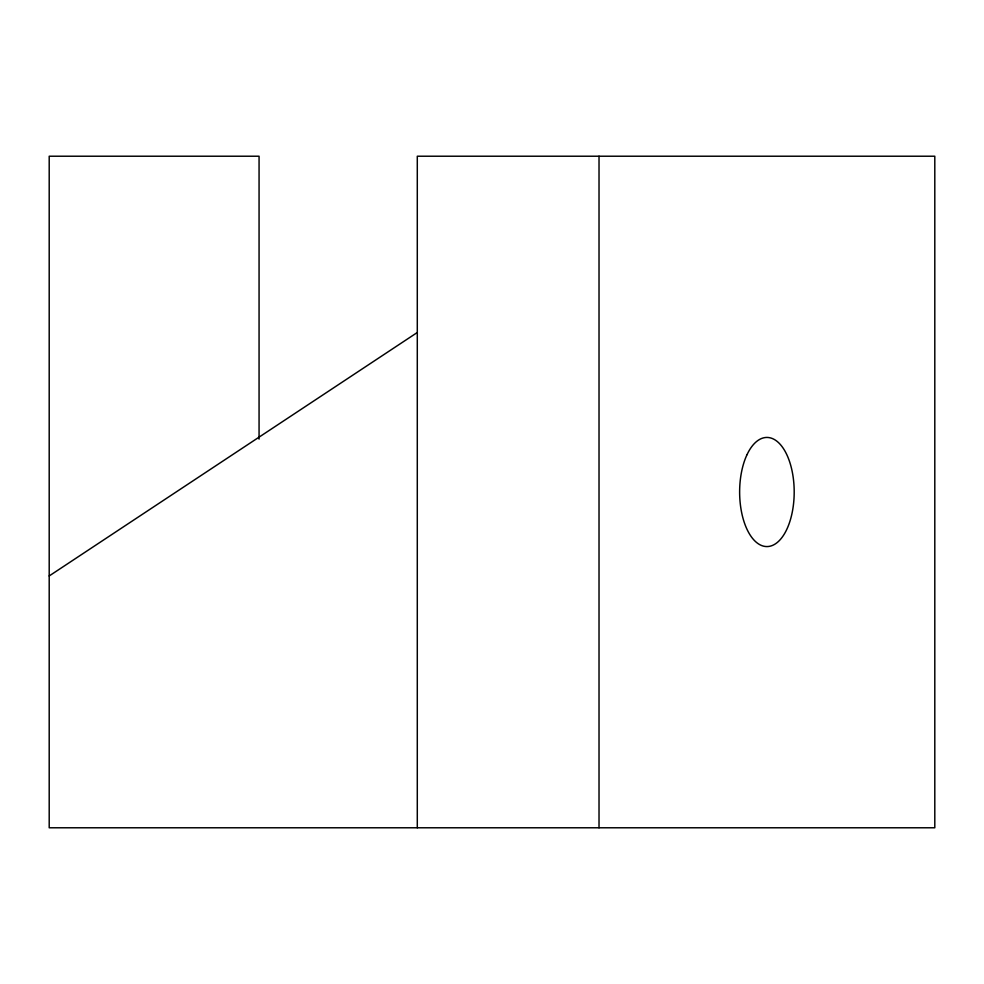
<?xml version="1.0" encoding="UTF-8"?>
<svg xmlns="http://www.w3.org/2000/svg" width="984" height="984" viewBox="0 0 984 984"><rect width="100%" height="100%" fill="white"/><g stroke="black" fill="none" stroke-linecap="round" stroke-linejoin="round"><path stroke-width="1.48" d="M49.2 575.947L417.154 332.592M599.022 156.222L599.022 827.778M417.29 827.778L417.29 156.222L934.8 156.222L934.8 827.778L49.2 827.778L49.2 156.222L259.063 156.222L259.063 439.11M747.028 454.645A54.563 27.281 90 0 0 760.681 545.124A54.563 27.281 90 0 0 793.03 476.244A54.563 27.281 90 0 0 747.028 454.645"/></g></svg>
